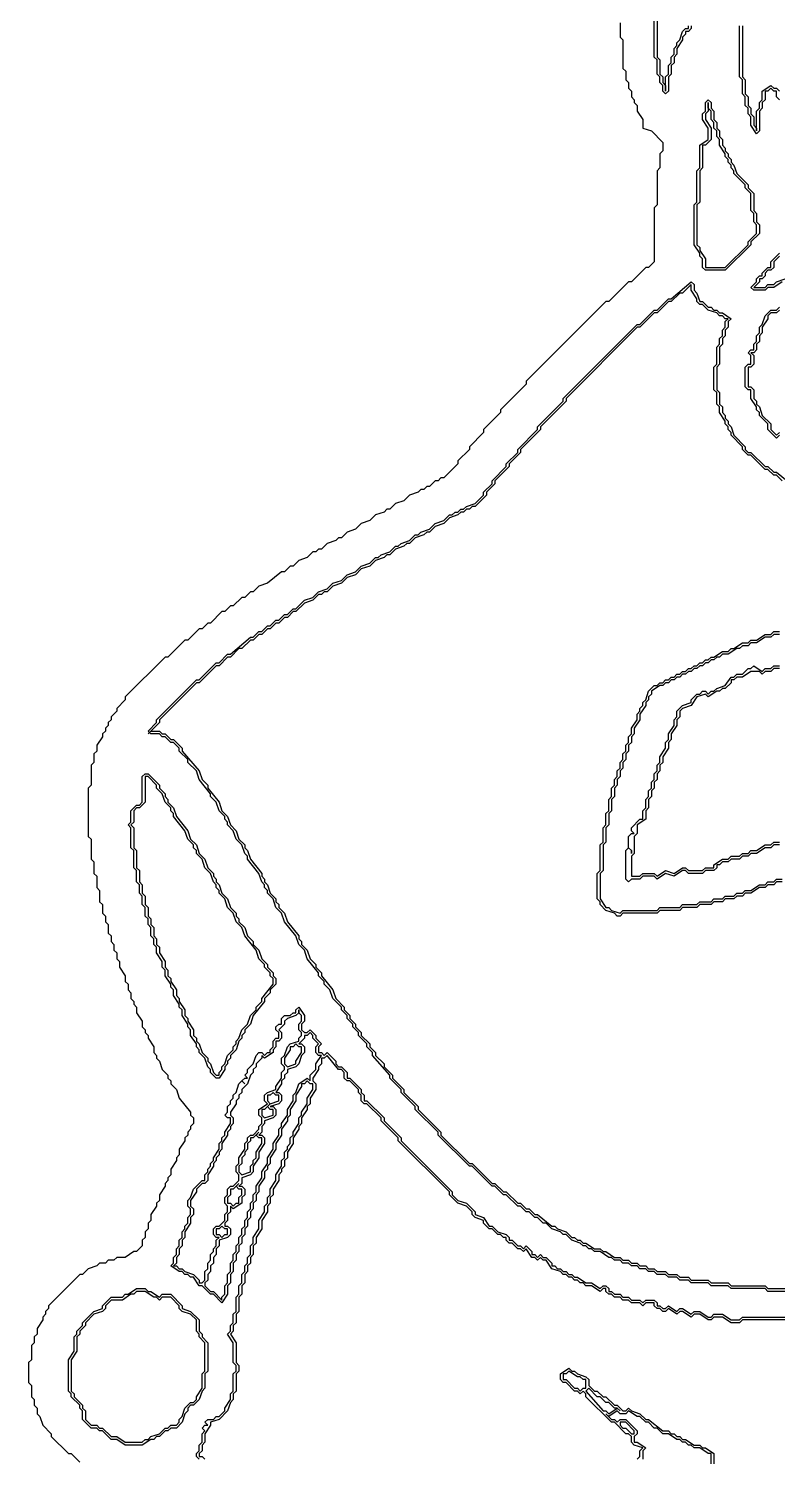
# Model space of a CAD drawing. Header units: millimetres. Extents: x 2 to 58.7, y 4.1 to 84.
# Drawn here: x 5.21 to 21.17, y 26 to 56.42 of the extents above; entities that cross this region are included whole.
import ezdxf

# ---------------------------------------------------------------- set-up
doc = ezdxf.new("R2010")
doc.units = ezdxf.units.MM
for name, color, linetype, true_color in [('CUT_OUTER', 1, 'Continuous', 0xa7a7a7), ('FILL_BLUE', 6, 'Continuous', 0x196fc6), ('FILL_HAIR', 5, 'Continuous', 0x905530), ('FILL_WHITE', 4, 'Continuous', 0xf5f3f0), ('RAISED_METAL', 2, 'Continuous', 0xa7a7a7)]:
    doc.layers.add(name, color=color, linetype=linetype, true_color=true_color)

msp = doc.modelspace()

# ---------------------------------------------------------------- linework, layer by layer
at = {"layer": 'CUT_OUTER'}
msp.add_lwpolyline([(17.816, 56.545), (17.816, 56.242), (17.877, 56.182), (17.877, 55.576), (17.937, 55.515), (17.937, 55.333), (17.998, 55.273), (17.998, 55.152), (18.059, 55.091), (18.059, 54.97), (18.119, 54.909), (18.119, 54.848), (18.18, 54.788), (18.18, 54.667), (18.301, 54.485), (18.301, 54.303), (18.483, 54.242), (18.725, 54), (18.725, 53.818), (18.665, 53.758), (18.665, 53.455), (18.604, 53.394), (18.604, 52.667), (18.543, 52.606), (18.543, 51.455), (18.422, 51.333), (18.362, 51.333), (18.059, 51.03), (17.998, 51.03), (17.574, 50.606), (17.513, 50.606), (15.817, 48.909), (15.817, 48.848), (15.271, 48.303), (15.271, 48.242), (14.908, 47.879), (14.908, 47.818), (14.605, 47.515), (14.605, 47.455), (14.362, 47.212), (14.362, 47.152), (14.059, 46.848), (13.999, 46.848), (13.938, 46.788), (13.877, 46.788), (13.756, 46.667), (13.696, 46.667), (13.635, 46.606), (13.574, 46.606), (13.514, 46.545), (13.332, 46.485), (13.211, 46.364), (13.029, 46.303), (12.908, 46.182), (12.847, 46.182), (12.787, 46.121), (12.605, 46.061), (12.484, 45.939), (12.302, 45.879), (12.181, 45.758), (11.999, 45.697), (11.878, 45.576), (11.817, 45.576), (11.756, 45.515), (11.575, 45.455), (11.453, 45.333), (11.393, 45.333), (11.332, 45.273), (11.272, 45.273), (11.15, 45.152), (10.969, 45.091), (10.847, 44.97), (10.787, 44.97), (10.666, 44.848), (10.605, 44.848), (10.302, 44.606), (10.12, 44.545), (9.999, 44.424), (9.939, 44.424), (9.817, 44.303), (9.757, 44.303), (9.575, 44.121), (9.514, 44.121), (9.393, 44), (9.333, 44), (9.09, 43.758), (9.03, 43.758), (8.908, 43.636), (8.848, 43.636), (8.605, 43.394), (8.545, 43.394), (8.181, 43.03), (8.121, 43.03), (7.272, 42.182), (7.272, 42.121), (7.09, 41.939), (7.09, 41.879), (6.969, 41.758), (6.969, 41.697), (6.909, 41.636), (6.909, 41.576), (6.848, 41.515), (6.848, 41.455), (6.787, 41.394), (6.787, 41.333), (6.666, 41.152), (6.666, 41.03), (6.606, 40.97), (6.606, 40.788), (6.545, 40.727), (6.545, 40.303), (6.484, 40.242), (6.484, 39.212), (6.545, 39.152), (6.545, 38.727), (6.606, 38.667), (6.606, 38.424), (6.666, 38.364), (6.666, 38.121), (6.727, 38.061), (6.727, 37.818), (6.787, 37.758), (6.787, 37.576), (6.848, 37.515), (6.848, 37.394), (6.909, 37.333), (6.909, 37.152), (6.969, 37.091), (6.969, 36.97), (7.03, 36.909), (7.03, 36.788), (7.09, 36.727), (7.09, 36.606), (7.151, 36.545), (7.151, 36.424), (7.272, 36.242), (7.272, 36.121), (7.333, 36.061), (7.333, 35.939), (7.393, 35.879), (7.393, 35.758), (7.454, 35.697), (7.454, 35.636), (7.515, 35.576), (7.515, 35.455), (7.636, 35.273), (7.636, 35.152), (7.696, 35.091), (7.696, 35.03), (7.757, 34.97), (7.757, 34.909), (7.878, 34.727), (7.878, 34.606), (7.939, 34.545), (7.939, 34.485), (7.999, 34.424), (8.06, 34.242), (8.181, 34.121), (8.181, 34.061), (8.242, 34), (8.242, 33.939), (8.363, 33.818), (8.424, 33.636), (8.666, 33.333), (8.666, 33.273), (8.727, 33.212), (8.727, 33.091), (8.666, 33.03), (8.666, 32.97), (8.605, 32.909), (8.605, 32.848), (8.545, 32.788), (8.545, 32.727), (8.424, 32.545), (8.424, 32.424), (8.363, 32.364), (8.363, 32.303), (8.242, 32.121), (8.242, 32), (8.181, 31.939), (8.181, 31.879), (8.121, 31.818), (8.121, 31.758), (7.999, 31.576), (7.999, 31.455), (7.939, 31.394), (7.939, 31.333), (7.818, 31.152), (7.818, 31.03), (7.757, 30.97), (7.757, 30.848), (7.696, 30.788), (7.696, 30.667), (7.636, 30.606), (7.636, 30.485), (7.515, 30.364), (7.454, 30.364), (7.272, 30.242), (7.09, 30.242), (7.03, 30.182), (6.909, 30.182), (6.848, 30.121), (6.727, 30.121), (6.666, 30.061), (6.484, 30), (6.363, 29.879), (6.303, 29.879), (5.636, 29.212), (5.636, 29.152), (5.575, 29.091), (5.575, 29.03), (5.515, 28.97), (5.515, 28.909), (5.394, 28.727), (5.394, 28.606), (5.333, 28.545), (5.333, 28.424), (5.272, 28.364), (5.272, 28.061), (5.212, 28), (5.212, 27.576), (5.272, 27.515), (5.272, 27.273), (5.333, 27.212), (5.333, 27.091), (5.394, 27.03), (5.394, 26.909), (5.454, 26.848), (5.515, 26.667), (5.697, 26.485), (5.697, 26.424), (6.06, 26.061), (6.121, 26.061), (6.303, 25.879)], dxfattribs=at)
at = {"layer": 'FILL_BLUE'}
for points in [[(21.21, 50.424), (21.149, 50.364), (21.028, 50.364), (20.967, 50.303), (20.967, 50.242), (20.846, 50.061), (20.846, 49.939), (20.786, 49.879), (20.786, 49.758), (20.725, 49.697), (20.725, 49.576), (20.664, 49.515), (20.604, 49.515), (20.664, 49.455), (20.664, 49.273), (20.604, 49.212), (20.543, 49.212), (20.543, 48.788), (20.604, 48.788), (20.664, 48.727), (20.664, 48.545), (20.725, 48.485), (20.725, 48.424), (20.786, 48.364), (20.846, 48.182), (21.028, 48), (21.028, 47.879), (21.149, 47.758), (21.21, 47.818)], [(21.21, 42.788), (21.089, 42.788), (21.028, 42.727), (20.907, 42.727), (20.846, 42.667), (20.786, 42.727), (20.604, 42.727), (20.422, 42.606), (20.301, 42.606), (20.24, 42.545), (20.18, 42.545), (20.18, 42.485), (20.058, 42.364), (19.998, 42.364), (19.937, 42.303), (19.877, 42.303), (19.695, 42.182), (19.634, 42.242), (19.452, 42.182), (19.331, 42), (19.149, 41.939), (19.089, 41.879), (19.089, 41.758), (19.028, 41.697), (19.028, 41.576), (18.907, 41.394), (18.907, 41.273), (18.846, 41.212), (18.846, 41.091), (18.725, 40.909), (18.725, 40.788), (18.665, 40.727), (18.665, 40.606), (18.604, 40.545), (18.604, 40.424), (18.543, 40.364), (18.543, 40.242), (18.483, 40.182), (18.483, 40.061), (18.422, 40), (18.422, 39.818), (18.362, 39.758), (18.362, 39.576), (18.18, 39.455), (18.18, 39.273), (18.119, 39.212), (18.119, 38.848), (18.059, 38.788), (18.059, 38.364), (18.24, 38.364), (18.301, 38.424), (18.543, 38.424), (18.604, 38.364), (18.786, 38.485), (18.968, 38.424), (19.149, 38.545), (19.21, 38.545), (19.271, 38.485), (19.574, 38.485), (19.634, 38.545), (19.816, 38.545), (19.816, 38.606), (19.998, 38.727), (20.119, 38.727), (20.18, 38.788), (20.361, 38.788), (20.422, 38.848), (20.543, 38.848), (20.604, 38.909), (20.725, 38.909), (20.907, 39.03), (21.028, 39.03), (21.089, 39.091), (21.21, 39.091)], [(21.937, 28.909), (20.422, 28.909), (20.361, 28.848), (20.18, 28.848), (19.998, 28.97), (19.816, 28.97), (19.755, 28.909), (19.695, 28.909), (19.513, 29.03), (19.392, 29.03), (19.331, 28.97), (19.149, 29.091), (19.089, 29.091), (19.028, 29.03), (18.846, 29.152), (18.786, 29.091), (18.725, 29.091), (18.665, 29.152), (18.604, 29.152), (18.543, 29.212), (18.543, 29.273), (18.362, 29.273), (18.301, 29.212), (18.24, 29.273), (18.059, 29.273), (17.998, 29.333), (17.877, 29.333), (17.816, 29.394), (17.695, 29.394), (17.634, 29.455), (17.574, 29.455), (17.513, 29.515), (17.513, 29.576), (17.453, 29.576), (17.392, 29.515), (17.21, 29.636), (17.089, 29.636), (17.029, 29.697), (16.968, 29.697), (16.907, 29.758), (16.847, 29.758), (16.786, 29.818), (16.726, 29.818), (16.665, 29.879), (16.604, 29.879), (16.544, 29.939), (16.362, 30), (16.241, 30.182), (16.18, 30.182), (16.12, 30.242), (16.059, 30.182), (15.998, 30.242), (15.938, 30.242), (15.817, 30.424), (15.756, 30.364), (15.695, 30.424), (15.635, 30.424), (15.514, 30.545), (15.453, 30.545), (15.392, 30.606), (15.392, 30.667), (15.332, 30.667), (15.271, 30.727), (15.211, 30.727), (15.089, 30.848), (15.029, 30.848), (14.908, 30.97), (14.908, 31.03), (14.726, 31.091), (14.665, 31.152), (14.665, 31.212), (14.544, 31.333), (14.362, 31.394), (14.18, 31.576), (14.18, 31.636), (13.09, 32.727), (13.09, 32.788), (12.726, 33.152), (12.726, 33.212), (12.423, 33.515), (12.362, 33.515), (12.302, 33.576), (12.302, 33.697), (12.241, 33.758), (12.241, 33.818), (12.059, 34), (11.999, 34), (11.938, 34.061), (11.938, 34.182), (11.878, 34.242), (11.817, 34.242), (11.575, 34.545), (11.514, 34.485), (11.453, 34.485), (11.453, 34.364), (11.393, 34.303), (11.393, 34.242), (11.272, 34.061), (11.272, 34), (11.332, 33.939), (11.332, 33.818), (11.211, 33.636), (11.211, 33.515), (11.15, 33.455), (11.15, 33.394), (11.029, 33.212), (11.029, 33.091), (10.969, 33.03), (10.969, 32.97), (10.847, 32.788), (10.847, 32.667), (10.726, 32.485), (10.726, 32.364), (10.666, 32.303), (10.666, 32.182), (10.605, 32.121), (10.605, 32.061), (10.544, 32), (10.544, 31.879), (10.423, 31.697), (10.423, 31.576), (10.363, 31.515), (10.363, 31.394), (10.302, 31.333), (10.302, 31.212), (10.181, 31.03), (10.181, 30.848), (10.06, 30.667), (10.06, 30.545), (9.999, 30.485), (9.999, 30.303), (9.939, 30.242), (9.939, 30.121), (9.878, 30.061), (9.878, 29.939), (9.817, 29.879), (9.817, 29.697), (9.757, 29.636), (9.757, 29.455), (9.696, 29.394), (9.696, 29.091), (9.636, 29.03), (9.636, 28.848), (9.575, 28.788), (9.575, 28.667), (9.514, 28.606), (9.636, 28.424), (9.636, 28), (9.696, 27.939), (9.696, 27.818), (9.636, 27.758), (9.636, 27.394), (9.575, 27.333), (9.575, 27.212), (9.514, 27.152), (9.454, 26.97), (9.272, 26.788), (9.09, 26.727), (9.09, 26.667), (8.969, 26.485), (8.969, 26.303), (8.908, 26.242), (8.908, 26.121), (8.848, 26.061), (8.848, 26), (8.908, 26), (8.969, 25.939)], [(18.18, 25.939), (18.24, 26), (18.24, 26.121), (18.301, 26.182), (18.119, 26.242), (18.059, 26.303), (18.059, 26.424), (17.998, 26.485), (17.937, 26.485), (17.695, 26.727), (17.634, 26.727), (17.089, 27.273), (17.089, 27.333), (17.029, 27.394), (16.968, 27.333), (16.907, 27.394), (16.847, 27.394), (16.665, 27.576), (16.604, 27.576), (16.544, 27.636), (16.544, 27.758), (16.726, 27.879), (16.786, 27.818), (16.847, 27.818), (16.907, 27.758), (17.089, 27.697), (17.15, 27.636), (17.15, 27.515), (17.271, 27.394), (17.331, 27.394), (17.453, 27.273), (17.513, 27.273), (17.695, 27.091), (17.756, 27.091), (17.877, 26.97), (17.937, 26.97), (17.998, 27.03), (18.059, 26.97), (18.24, 26.909), (18.362, 26.788), (18.422, 26.788), (18.725, 26.545), (18.846, 26.545), (18.907, 26.485), (18.968, 26.485), (19.028, 26.424), (19.089, 26.424), (19.149, 26.364), (19.21, 26.364), (19.392, 26.242), (19.513, 26.242), (19.574, 26.182), (19.634, 26.182), (19.816, 26.061), (19.816, 25.576)]]:
    msp.add_lwpolyline(points, dxfattribs=at)
msp.add_lwpolyline([(10.969, 35.515), (10.969, 35.455), (10.908, 35.394), (10.726, 35.333), (10.666, 35.273), (10.666, 35.212), (10.544, 35.091), (10.605, 35.03), (10.605, 34.909), (10.544, 34.848), (10.484, 34.848), (10.484, 34.727), (10.423, 34.667), (10.423, 34.606), (10.241, 34.485), (10.181, 34.545), (10.181, 34.485), (10.06, 34.364), (10.06, 34.303), (9.999, 34.242), (9.999, 34.182), (9.939, 34.121), (9.878, 33.939), (9.757, 33.818), (9.757, 33.758), (9.696, 33.697), (9.696, 33.636), (9.636, 33.576), (9.636, 33.515), (9.514, 33.333), (9.514, 33.273), (9.575, 33.212), (9.575, 33.091), (9.514, 33.03), (9.514, 32.97), (9.454, 32.909), (9.454, 32.848), (9.333, 32.667), (9.333, 32.545), (9.272, 32.485), (9.272, 32.424), (9.211, 32.364), (9.211, 32.303), (9.151, 32.242), (9.151, 32.182), (9.03, 32), (9.03, 31.879), (8.969, 31.818), (8.908, 31.818), (8.787, 31.697), (8.787, 31.636), (8.666, 31.455), (8.666, 31.333), (8.727, 31.273), (8.727, 31.152), (8.666, 31.091), (8.666, 30.97), (8.545, 30.788), (8.545, 30.667), (8.484, 30.606), (8.484, 30.485), (8.424, 30.424), (8.424, 30.303), (8.363, 30.242), (8.363, 30.121), (8.302, 30.061), (8.363, 30.061), (8.424, 30), (8.484, 30), (8.545, 29.939), (8.727, 29.879), (8.848, 29.758), (8.848, 29.697), (8.908, 29.697), (8.969, 29.758), (8.969, 29.939), (9.03, 30), (9.03, 30.121), (9.09, 30.182), (9.09, 30.303), (9.151, 30.364), (9.151, 30.424), (9.211, 30.485), (9.211, 30.606), (9.272, 30.667), (9.211, 30.667), (9.151, 30.727), (9.151, 30.848), (9.211, 30.909), (9.272, 30.909), (9.393, 31.03), (9.393, 31.152), (9.454, 31.212), (9.454, 31.333), (9.393, 31.394), (9.393, 31.515), (9.454, 31.576), (9.454, 31.697), (9.514, 31.758), (9.575, 31.758), (9.696, 31.879), (9.696, 32), (9.636, 32.061), (9.636, 32.182), (9.696, 32.242), (9.696, 32.364), (9.817, 32.545), (9.817, 32.667), (9.878, 32.727), (9.878, 32.788), (9.939, 32.848), (9.999, 32.848), (10.12, 32.97), (10.12, 33.03), (10.181, 33.091), (10.181, 33.212), (10.12, 33.273), (10.12, 33.394), (10.302, 33.515), (10.241, 33.576), (10.241, 33.697), (10.302, 33.758), (10.484, 33.818), (10.484, 33.879), (10.605, 34.061), (10.605, 34.182), (10.666, 34.242), (10.666, 34.303), (10.605, 34.364), (10.605, 34.485), (10.666, 34.545), (10.726, 34.727), (10.787, 34.788), (10.969, 34.848), (10.969, 34.909), (11.029, 34.97), (11.029, 35.03), (10.969, 35.091), (10.969, 35.212), (11.029, 35.273), (11.029, 35.394), (10.969, 35.455)], close=True, dxfattribs=at)
at = {"layer": 'FILL_HAIR'}
for points in [[(18.604, 56.788), (18.604, 55.818), (18.665, 55.758), (18.665, 55.455), (18.725, 55.394), (18.725, 55.273), (18.786, 55.212), (18.786, 55.091), (18.786, 55.394), (18.846, 55.455), (18.846, 55.636), (18.907, 55.697), (18.907, 55.818), (18.968, 55.879), (18.968, 56), (19.028, 56.061), (19.028, 56.121), (19.089, 56.182), (19.149, 56.364), (19.21, 56.424), (19.271, 56.424), (19.271, 56.485)], [(20.422, 56.485), (20.422, 55.394), (20.483, 55.333), (20.483, 55.03), (20.543, 54.97), (20.543, 54.788), (20.604, 54.727), (20.604, 54.606), (20.664, 54.545), (20.664, 54.364), (20.725, 54.303), (20.725, 54.242), (20.725, 54.667), (20.786, 54.727), (20.786, 54.848), (20.846, 54.909), (20.846, 55.091), (21.028, 55.212), (21.089, 55.152), (21.149, 55.152), (21.21, 55.091)], [(21.21, 51.576), (21.089, 51.455), (21.089, 51.333), (21.028, 51.273), (20.967, 51.273), (20.907, 51.212), (20.907, 51.152), (20.846, 51.091), (20.786, 51.091), (20.786, 51.03), (20.664, 50.909), (20.907, 50.909), (20.967, 50.97), (21.089, 50.97), (21.149, 51.03), (21.331, 51.091)]]:
    msp.add_lwpolyline(points, dxfattribs=at)
at = {"layer": 'FILL_WHITE'}
for points in [[(19.695, 54.848), (19.695, 54.667), (19.634, 54.606), (19.634, 54.485), (19.755, 54.303), (19.755, 54.061), (19.634, 53.939), (19.574, 53.939), (19.574, 53.455), (19.513, 53.394), (19.513, 52.727), (19.452, 52.667), (19.452, 51.818), (19.513, 51.758), (19.513, 51.697), (19.634, 51.515), (19.634, 51.333), (20.058, 51.333), (20.543, 51.818), (20.543, 51.879), (20.725, 52.061), (20.725, 52.242), (20.664, 52.303), (20.664, 52.485), (20.604, 52.545), (20.604, 52.909), (20.483, 53.03), (20.483, 53.091), (20.24, 53.333), (20.24, 53.394), (20.18, 53.455), (20.18, 53.515), (20.119, 53.576), (20.119, 53.636), (20.058, 53.697), (20.058, 53.758), (19.937, 53.939), (19.937, 54.061), (19.877, 54.121), (19.877, 54.242), (19.816, 54.303), (19.816, 54.424), (19.755, 54.485), (19.755, 54.667), (19.695, 54.727)], [(7.696, 40.485), (7.696, 39.939), (7.575, 39.818), (7.515, 39.818), (7.454, 39.758), (7.454, 39.515), (7.393, 39.455), (7.454, 39.394), (7.454, 38.97), (7.515, 38.909), (7.515, 38.545), (7.575, 38.485), (7.575, 38.242), (7.636, 38.182), (7.636, 38), (7.696, 37.939), (7.696, 37.758), (7.757, 37.697), (7.757, 37.515), (7.818, 37.455), (7.818, 37.333), (7.878, 37.273), (7.878, 37.091), (7.939, 37.03), (7.939, 36.909), (7.999, 36.848), (7.999, 36.727), (8.121, 36.545), (8.121, 36.424), (8.181, 36.364), (8.181, 36.242), (8.242, 36.182), (8.242, 36.121), (8.363, 35.939), (8.363, 35.818), (8.424, 35.758), (8.424, 35.697), (8.545, 35.515), (8.545, 35.394), (8.605, 35.333), (8.605, 35.273), (8.727, 35.091), (8.727, 34.97), (8.787, 34.909), (8.787, 34.848), (8.848, 34.788), (8.908, 34.606), (9.03, 34.485), (9.03, 34.424), (9.09, 34.364), (9.151, 34.182), (9.211, 34.121), (9.272, 34.121), (9.272, 34.182), (9.333, 34.242), (9.333, 34.303), (9.393, 34.364), (9.454, 34.545), (9.575, 34.667), (9.575, 34.727), (9.636, 34.788), (9.636, 34.848), (9.696, 34.909), (9.757, 35.091), (9.878, 35.212), (9.939, 35.394), (10.06, 35.515), (10.06, 35.576), (10.181, 35.697), (10.181, 35.758), (10.423, 36.061), (10.423, 36.182), (10.363, 36.242), (10.363, 36.303), (10.241, 36.424), (10.241, 36.485), (10.12, 36.606), (10.06, 36.788), (9.817, 37.091), (9.757, 37.273), (9.636, 37.394), (9.575, 37.576), (9.454, 37.697), (9.393, 37.879), (9.272, 38), (9.272, 38.061), (9.211, 38.121), (9.211, 38.182), (9.151, 38.242), (9.09, 38.424), (8.969, 38.545), (8.908, 38.727), (8.787, 38.848), (8.787, 38.909), (8.727, 38.97), (8.727, 39.03), (8.605, 39.152), (8.545, 39.333), (8.302, 39.636), (8.302, 39.697), (8.242, 39.758), (8.242, 39.818), (8.121, 39.939), (8.06, 40.121), (7.939, 40.242), (7.939, 40.303), (7.757, 40.485)], [(11.211, 35.03), (11.15, 34.97), (11.09, 34.97), (11.09, 34.909), (10.969, 34.788), (11.029, 34.788), (11.09, 34.727), (11.09, 34.606), (11.029, 34.545), (10.969, 34.364), (10.908, 34.303), (10.726, 34.242), (10.726, 34.182), (10.666, 34.121), (10.666, 34.061), (10.605, 34), (10.605, 33.939), (10.484, 33.758), (10.544, 33.758), (10.605, 33.697), (10.605, 33.576), (10.544, 33.515), (10.363, 33.455), (10.423, 33.455), (10.484, 33.394), (10.484, 33.273), (10.423, 33.212), (10.241, 33.152), (10.241, 33.091), (10.181, 33.03), (10.181, 32.909), (10.12, 32.848), (10.181, 32.848), (10.241, 32.788), (10.241, 32.667), (10.12, 32.485), (10.12, 32.364), (9.999, 32.182), (9.999, 32.061), (9.939, 32), (9.757, 31.939), (9.757, 31.818), (9.696, 31.758), (9.757, 31.758), (9.817, 31.697), (9.817, 31.576), (9.757, 31.515), (9.757, 31.394), (9.575, 31.273), (9.514, 31.333), (9.514, 31.212), (9.454, 31.152), (9.454, 31.03), (9.393, 30.97), (9.393, 30.909), (9.454, 30.909), (9.514, 30.848), (9.514, 30.727), (9.454, 30.667), (9.272, 30.606), (9.272, 30.485), (9.211, 30.424), (9.211, 30.303), (9.151, 30.242), (9.151, 30.121), (9.09, 30.061), (9.09, 29.939), (9.03, 29.879), (9.03, 29.758), (8.969, 29.697), (8.969, 29.636), (9.09, 29.515), (9.151, 29.515), (9.333, 29.333), (9.333, 29.394), (9.393, 29.455), (9.393, 29.636), (9.454, 29.697), (9.454, 29.879), (9.514, 29.939), (9.514, 30.121), (9.575, 30.182), (9.575, 30.303), (9.636, 30.364), (9.636, 30.485), (9.696, 30.545), (9.696, 30.667), (9.757, 30.727), (9.757, 30.848), (9.817, 30.909), (9.817, 31.03), (9.878, 31.091), (9.878, 31.212), (9.939, 31.273), (9.939, 31.394), (9.999, 31.455), (9.999, 31.576), (10.06, 31.636), (10.06, 31.758), (10.181, 31.939), (10.181, 32.061), (10.302, 32.242), (10.302, 32.364), (10.423, 32.545), (10.423, 32.667), (10.544, 32.848), (10.544, 32.97), (10.605, 33.03), (10.605, 33.091), (10.726, 33.273), (10.726, 33.394), (10.847, 33.576), (10.847, 33.697), (10.908, 33.758), (10.969, 33.939), (11.15, 34.061), (11.211, 34), (11.211, 34.121), (11.332, 34.242), (11.332, 34.364), (11.453, 34.545), (11.393, 34.545), (11.332, 34.606), (11.332, 34.727), (11.393, 34.788), (11.272, 34.909), (11.272, 34.97)], [(7.696, 29.515), (7.515, 29.515), (7.454, 29.455), (7.393, 29.455), (7.212, 29.333), (6.969, 29.333), (6.848, 29.212), (6.848, 29.152), (6.787, 29.091), (6.606, 29.03), (6.424, 28.848), (6.424, 28.788), (6.303, 28.667), (6.303, 28.606), (6.242, 28.545), (6.242, 28.242), (6.121, 28.061), (6.121, 27.394), (6.181, 27.333), (6.181, 27.273), (6.363, 27.091), (6.363, 27.03), (6.424, 26.97), (6.424, 26.788), (6.545, 26.667), (6.666, 26.667), (6.727, 26.606), (6.787, 26.606), (6.969, 26.424), (7.09, 26.424), (7.272, 26.303), (7.636, 26.303), (7.696, 26.364), (7.757, 26.364), (7.818, 26.424), (7.999, 26.485), (8.121, 26.606), (8.181, 26.606), (8.242, 26.667), (8.363, 26.667), (8.424, 26.727), (8.424, 26.788), (8.484, 26.848), (8.545, 27.03), (8.666, 27.152), (8.727, 27.152), (8.787, 27.212), (8.787, 27.273), (8.908, 27.455), (8.908, 27.758), (8.969, 27.818), (8.969, 28.424), (8.848, 28.545), (8.848, 28.606), (8.787, 28.667), (8.787, 28.909), (8.666, 29.03), (8.484, 29.091), (8.424, 29.152), (8.424, 29.212), (8.242, 29.394), (8.06, 29.394), (7.999, 29.333), (7.939, 29.394), (7.878, 29.394)], [(17.089, 27.394), (17.453, 26.97), (17.513, 26.97), (17.574, 26.909), (17.756, 27.03), (17.816, 26.97), (17.756, 27.03), (17.695, 27.03), (17.574, 27.152), (17.513, 27.152), (17.392, 27.273), (17.331, 27.273), (17.15, 27.455)], [(17.816, 26.727), (17.816, 26.667), (17.877, 26.606), (17.937, 26.606), (18.059, 26.485), (18.119, 26.485), (18.119, 26.545), (17.937, 26.727)]]:
    msp.add_lwpolyline(points, close=True, dxfattribs=at)
for points in [[(21.27, 46.788), (21.149, 46.909), (21.089, 46.909), (20.967, 47.03), (20.907, 47.03), (20.604, 47.333), (20.543, 47.333), (20.422, 47.455), (20.422, 47.515), (20.18, 47.758), (20.18, 47.818), (20.119, 47.879), (20.119, 47.939), (20.058, 48), (20.058, 48.061), (19.937, 48.242), (19.937, 48.364), (19.877, 48.424), (19.877, 48.667), (19.816, 48.727), (19.816, 49.212), (19.877, 49.273), (19.877, 49.636), (19.937, 49.697), (19.937, 49.818), (19.998, 49.879), (19.998, 50), (20.058, 50.061), (20.058, 50.182), (20.119, 50.242), (20.058, 50.242), (19.998, 50.303), (19.937, 50.303), (19.877, 50.364), (19.695, 50.424), (19.574, 50.545), (19.513, 50.545), (19.452, 50.606), (19.452, 50.667), (19.331, 50.848), (19.331, 50.97), (19.149, 50.788), (19.089, 50.788), (18.907, 50.606), (18.846, 50.606), (18.604, 50.364), (18.543, 50.364), (18.24, 50.061), (18.18, 50.061), (16.665, 48.545), (16.665, 48.485), (16.12, 47.939), (16.12, 47.879), (15.695, 47.455), (15.695, 47.394), (15.453, 47.152), (15.453, 47.091), (15.15, 46.788), (15.15, 46.727), (14.968, 46.545), (14.968, 46.485), (14.726, 46.242), (14.665, 46.242), (14.605, 46.182), (14.544, 46.182), (14.483, 46.121), (14.423, 46.121), (14.362, 46.061), (14.18, 46), (14.059, 45.879), (13.877, 45.818), (13.756, 45.697), (13.696, 45.697), (13.635, 45.636), (13.453, 45.576), (13.332, 45.455), (13.271, 45.455), (13.211, 45.394), (13.029, 45.333), (12.908, 45.212), (12.847, 45.212), (12.787, 45.152), (12.605, 45.091), (12.484, 44.97), (12.302, 44.909), (12.181, 44.788), (11.999, 44.727), (11.878, 44.606), (11.696, 44.545), (11.575, 44.424), (11.514, 44.424), (11.453, 44.364), (11.393, 44.364), (11.272, 44.242), (11.09, 44.182), (10.908, 44), (10.847, 44), (10.726, 43.879), (10.666, 43.879), (10.544, 43.758), (10.484, 43.758), (10.363, 43.636), (10.302, 43.636), (10.181, 43.515), (10.12, 43.515), (9.999, 43.394), (9.939, 43.394), (9.757, 43.212), (9.696, 43.212), (9.514, 43.03), (9.454, 43.03), (9.272, 42.848), (9.211, 42.848), (8.848, 42.485), (8.787, 42.485), (7.999, 41.697), (7.999, 41.636), (7.757, 41.394), (7.818, 41.455), (7.999, 41.455), (8.06, 41.394), (8.121, 41.394), (8.242, 41.273), (8.302, 41.273), (8.484, 41.091), (8.484, 41.03), (8.848, 40.606), (8.908, 40.424), (9.03, 40.303), (9.03, 40.242), (9.272, 39.939), (9.333, 39.758), (9.454, 39.636), (9.514, 39.455), (9.636, 39.333), (9.696, 39.152), (9.817, 39.03), (9.817, 38.97), (9.878, 38.909), (9.939, 38.727), (10.181, 38.424), (10.181, 38.364), (10.241, 38.303), (10.241, 38.242), (10.302, 38.182), (10.363, 38), (10.484, 37.879), (10.484, 37.818), (10.544, 37.758), (10.544, 37.697), (10.666, 37.576), (10.726, 37.394), (10.969, 37.091), (10.969, 37.03), (11.029, 36.97), (11.029, 36.909), (11.15, 36.788), (11.211, 36.606), (11.332, 36.485), (11.332, 36.424), (11.453, 36.303), (11.453, 36.242), (11.696, 35.939), (11.756, 35.758), (11.938, 35.576), (11.938, 35.515), (12.059, 35.394), (12.059, 35.333), (12.181, 35.212), (12.181, 35.152), (12.302, 35.03), (12.302, 34.97), (12.484, 34.788), (12.484, 34.727), (12.605, 34.606), (12.605, 34.545), (12.787, 34.364), (12.787, 34.303), (12.968, 34.121), (12.968, 34.061), (13.211, 33.818), (13.211, 33.758), (13.514, 33.455), (13.514, 33.394), (13.999, 32.909), (13.999, 32.848), (14.605, 32.242), (14.665, 32.242), (15.089, 31.818), (15.15, 31.818), (15.332, 31.636), (15.392, 31.636), (15.635, 31.394), (15.695, 31.394), (15.817, 31.273), (15.877, 31.273), (15.998, 31.152), (16.059, 31.152), (16.362, 30.909), (16.423, 30.909), (16.483, 30.848), (16.665, 30.788), (16.786, 30.667), (16.847, 30.667), (16.907, 30.606), (16.968, 30.606), (17.029, 30.545), (17.089, 30.545), (17.271, 30.424), (17.392, 30.424), (17.453, 30.364), (17.513, 30.364), (17.695, 30.242), (17.816, 30.242), (17.877, 30.182), (17.998, 30.182), (18.059, 30.121), (18.18, 30.121), (18.24, 30.061), (18.362, 30.061), (18.422, 30), (18.543, 30), (18.604, 29.939), (18.786, 29.939), (18.846, 29.879), (19.028, 29.879), (19.089, 29.818), (19.271, 29.818), (19.331, 29.758), (19.695, 29.758), (19.755, 29.697), (20.119, 29.697), (20.18, 29.636), (20.907, 29.636), (20.967, 29.576), (21.573, 29.576)], [(21.27, 38.242), (21.149, 38.242), (21.089, 38.182), (20.967, 38.182), (20.907, 38.121), (20.786, 38.121), (20.604, 38), (20.483, 38), (20.422, 37.939), (20.301, 37.939), (20.24, 37.879), (20.058, 37.879), (19.998, 37.818), (19.816, 37.818), (19.755, 37.758), (19.513, 37.758), (19.452, 37.697), (19.149, 37.697), (19.089, 37.636), (18.665, 37.636), (18.604, 37.576), (17.877, 37.576), (17.816, 37.515), (17.756, 37.515), (17.695, 37.576), (17.513, 37.636), (17.392, 37.758), (17.392, 37.818), (17.331, 37.879), (17.331, 38.424), (17.392, 38.485), (17.392, 39.03), (17.453, 39.091), (17.453, 39.394), (17.513, 39.455), (17.513, 39.697), (17.574, 39.758), (17.574, 40), (17.634, 40.061), (17.634, 40.242), (17.695, 40.303), (17.695, 40.424), (17.756, 40.485), (17.756, 40.606), (17.816, 40.667), (17.816, 40.788), (17.877, 40.848), (17.877, 40.97), (17.937, 41.03), (17.937, 41.152), (17.998, 41.212), (17.998, 41.333), (18.059, 41.394), (18.059, 41.515), (18.18, 41.697), (18.18, 41.818), (18.24, 41.879), (18.24, 41.939), (18.301, 42), (18.301, 42.061), (18.362, 42.121), (18.422, 42.303), (18.543, 42.424), (18.604, 42.424), (18.665, 42.485), (18.725, 42.485), (18.786, 42.545), (18.846, 42.545), (18.907, 42.606), (18.968, 42.606), (19.028, 42.667), (19.089, 42.667), (19.149, 42.727), (19.21, 42.727), (19.271, 42.788), (19.331, 42.788), (19.392, 42.848), (19.452, 42.848), (19.513, 42.909), (19.574, 42.909), (19.634, 42.97), (19.695, 42.97), (19.755, 43.03), (19.816, 43.03), (19.998, 43.152), (20.119, 43.152), (20.18, 43.212), (20.24, 43.212), (20.422, 43.333), (20.543, 43.333), (20.604, 43.394), (20.725, 43.394), (20.907, 43.515), (21.028, 43.515), (21.089, 43.576), (21.21, 43.576)]]:
    msp.add_lwpolyline(points, dxfattribs=at)
at = {"layer": 'RAISED_METAL'}
for points in [[(19.331, 56.485), (19.331, 56.424), (19.271, 56.364), (19.21, 56.364), (19.21, 56.303), (19.149, 56.242), (19.149, 56.182), (19.028, 56), (19.028, 55.879), (18.968, 55.818), (18.968, 55.697), (18.907, 55.636), (18.907, 55.455), (18.846, 55.394), (18.846, 55.091), (18.786, 55.03), (18.725, 55.091), (18.725, 55.212), (18.665, 55.273), (18.665, 55.394), (18.604, 55.455), (18.604, 55.758), (18.543, 55.818), (18.543, 56.788)], [(17.816, 56.545), (17.816, 56.242), (17.877, 56.182), (17.877, 55.576), (17.937, 55.515), (17.937, 55.333), (17.998, 55.273), (17.998, 55.152), (18.059, 55.091), (18.059, 54.97), (18.119, 54.909), (18.119, 54.848), (18.18, 54.788), (18.18, 54.667), (18.301, 54.485), (18.301, 54.303), (18.483, 54.242), (18.725, 54), (18.725, 53.818), (18.665, 53.758), (18.665, 53.455), (18.604, 53.394), (18.604, 52.667), (18.543, 52.606), (18.543, 51.455), (18.422, 51.333), (18.362, 51.333), (18.059, 51.03), (17.998, 51.03), (17.574, 50.606), (17.513, 50.606), (15.817, 48.909), (15.817, 48.848), (15.271, 48.303), (15.271, 48.242), (14.908, 47.879), (14.908, 47.818), (14.605, 47.515), (14.605, 47.455), (14.362, 47.212), (14.362, 47.152), (14.059, 46.848), (13.999, 46.848), (13.938, 46.788), (13.877, 46.788), (13.756, 46.667), (13.696, 46.667), (13.635, 46.606), (13.574, 46.606), (13.514, 46.545), (13.332, 46.485), (13.211, 46.364), (13.029, 46.303), (12.908, 46.182), (12.847, 46.182), (12.787, 46.121), (12.605, 46.061), (12.484, 45.939), (12.302, 45.879), (12.181, 45.758), (11.999, 45.697), (11.878, 45.576), (11.817, 45.576), (11.756, 45.515), (11.575, 45.455), (11.453, 45.333), (11.393, 45.333), (11.332, 45.273), (11.272, 45.273), (11.15, 45.152), (10.969, 45.091), (10.847, 44.97), (10.787, 44.97), (10.666, 44.848), (10.605, 44.848), (10.302, 44.606), (10.12, 44.545), (9.999, 44.424), (9.939, 44.424), (9.817, 44.303), (9.757, 44.303), (9.575, 44.121), (9.514, 44.121), (9.393, 44), (9.333, 44), (9.09, 43.758), (9.03, 43.758), (8.908, 43.636), (8.848, 43.636), (8.605, 43.394), (8.545, 43.394), (8.181, 43.03), (8.121, 43.03), (7.272, 42.182), (7.272, 42.121), (7.09, 41.939), (7.09, 41.879), (6.969, 41.758), (6.969, 41.697), (6.909, 41.636), (6.909, 41.576), (6.848, 41.515), (6.848, 41.455), (6.787, 41.394), (6.787, 41.333), (6.666, 41.152), (6.666, 41.03), (6.606, 40.97), (6.606, 40.788), (6.545, 40.727), (6.545, 40.303), (6.484, 40.242), (6.484, 39.212), (6.545, 39.152), (6.545, 38.727), (6.606, 38.667), (6.606, 38.424), (6.666, 38.364), (6.666, 38.121), (6.727, 38.061), (6.727, 37.818), (6.787, 37.758), (6.787, 37.576), (6.848, 37.515), (6.848, 37.394), (6.909, 37.333), (6.909, 37.152), (6.969, 37.091), (6.969, 36.97), (7.03, 36.909), (7.03, 36.788), (7.09, 36.727), (7.09, 36.606), (7.151, 36.545), (7.151, 36.424), (7.272, 36.242), (7.272, 36.121), (7.333, 36.061), (7.333, 35.939), (7.393, 35.879), (7.393, 35.758), (7.454, 35.697), (7.454, 35.636), (7.515, 35.576), (7.515, 35.455), (7.636, 35.273), (7.636, 35.152), (7.696, 35.091), (7.696, 35.03), (7.757, 34.97), (7.757, 34.909), (7.878, 34.727), (7.878, 34.606), (7.939, 34.545), (7.939, 34.485), (7.999, 34.424), (8.06, 34.242), (8.181, 34.121), (8.181, 34.061), (8.242, 34), (8.242, 33.939), (8.363, 33.818), (8.424, 33.636), (8.666, 33.333), (8.666, 33.273), (8.727, 33.212), (8.727, 33.091), (8.666, 33.03), (8.666, 32.97), (8.605, 32.909), (8.605, 32.848), (8.545, 32.788), (8.545, 32.727), (8.424, 32.545), (8.424, 32.424), (8.363, 32.364), (8.363, 32.303), (8.242, 32.121), (8.242, 32), (8.181, 31.939), (8.181, 31.879), (8.121, 31.818), (8.121, 31.758), (7.999, 31.576), (7.999, 31.455), (7.939, 31.394), (7.939, 31.333), (7.818, 31.152), (7.818, 31.03), (7.757, 30.97), (7.757, 30.848), (7.696, 30.788), (7.696, 30.667), (7.636, 30.606), (7.636, 30.485), (7.515, 30.364), (7.454, 30.364), (7.272, 30.242), (7.09, 30.242), (7.03, 30.182), (6.909, 30.182), (6.848, 30.121), (6.727, 30.121), (6.666, 30.061), (6.484, 30), (6.363, 29.879), (6.303, 29.879), (5.636, 29.212), (5.636, 29.152), (5.575, 29.091), (5.575, 29.03), (5.515, 28.97), (5.515, 28.909), (5.394, 28.727), (5.394, 28.606), (5.333, 28.545), (5.333, 28.424), (5.272, 28.364), (5.272, 28.061), (5.212, 28), (5.212, 27.576), (5.272, 27.515), (5.272, 27.273), (5.333, 27.212), (5.333, 27.091), (5.394, 27.03), (5.394, 26.909), (5.454, 26.848), (5.515, 26.667), (5.697, 26.485), (5.697, 26.424), (6.06, 26.061), (6.121, 26.061), (6.303, 25.879)], [(21.21, 54.909), (21.149, 54.97), (21.149, 55.091), (21.089, 55.091), (21.028, 55.152), (20.967, 55.091), (20.907, 55.091), (20.907, 54.909), (20.846, 54.848), (20.846, 54.727), (20.786, 54.667), (20.786, 54.242), (20.725, 54.182), (20.604, 54.364), (20.604, 54.545), (20.543, 54.606), (20.543, 54.727), (20.483, 54.788), (20.483, 54.97), (20.422, 55.03), (20.422, 55.333), (20.361, 55.394), (20.361, 56.485)], [(21.27, 51.03), (21.089, 50.909), (20.967, 50.909), (20.907, 50.848), (20.664, 50.848), (20.604, 50.909), (20.725, 51.03), (20.725, 51.091), (20.786, 51.152), (20.846, 51.152), (20.846, 51.212), (20.967, 51.333), (21.028, 51.333), (21.028, 51.455), (21.21, 51.636)], [(21.573, 29.515), (20.967, 29.515), (20.907, 29.576), (20.18, 29.576), (20.119, 29.636), (19.755, 29.636), (19.695, 29.697), (19.331, 29.697), (19.271, 29.758), (19.089, 29.758), (19.028, 29.818), (18.846, 29.818), (18.786, 29.879), (18.604, 29.879), (18.543, 29.939), (18.422, 29.939), (18.362, 30), (18.24, 30), (18.18, 30.061), (18.059, 30.061), (17.998, 30.121), (17.877, 30.121), (17.816, 30.182), (17.695, 30.182), (17.634, 30.242), (17.574, 30.242), (17.392, 30.364), (17.271, 30.364), (17.21, 30.424), (17.15, 30.424), (17.089, 30.485), (17.029, 30.485), (16.968, 30.545), (16.786, 30.606), (16.665, 30.727), (16.604, 30.727), (16.544, 30.788), (16.362, 30.848), (16.241, 30.97), (16.18, 30.97), (16.059, 31.091), (15.998, 31.091), (15.877, 31.212), (15.817, 31.212), (15.695, 31.333), (15.635, 31.333), (15.392, 31.576), (15.332, 31.576), (15.15, 31.758), (15.089, 31.758), (14.665, 32.182), (14.605, 32.182), (13.938, 32.848), (13.938, 32.909), (13.453, 33.394), (13.453, 33.455), (13.15, 33.758), (13.15, 33.818), (12.908, 34.061), (12.908, 34.121), (12.544, 34.545), (12.544, 34.606), (12.423, 34.727), (12.423, 34.788), (12.241, 34.97), (12.241, 35.03), (12.12, 35.152), (12.12, 35.212), (11.999, 35.333), (11.999, 35.394), (11.878, 35.515), (11.878, 35.576), (11.696, 35.758), (11.635, 35.939), (11.514, 36.061), (11.514, 36.121), (11.393, 36.242), (11.393, 36.303), (11.15, 36.606), (11.09, 36.788), (10.969, 36.909), (10.908, 37.091), (10.666, 37.394), (10.605, 37.576), (10.484, 37.697), (10.423, 37.879), (10.302, 38), (10.302, 38.061), (10.241, 38.121), (10.241, 38.182), (10.181, 38.242), (10.12, 38.424), (9.878, 38.727), (9.878, 38.788), (9.817, 38.848), (9.757, 39.03), (9.636, 39.152), (9.575, 39.333), (9.454, 39.455), (9.454, 39.515), (9.393, 39.576), (9.393, 39.636), (9.272, 39.758), (9.211, 39.939), (9.09, 40.061), (9.09, 40.121), (8.848, 40.424), (8.787, 40.606), (8.605, 40.788), (8.605, 40.848), (8.424, 41.03), (8.424, 41.091), (8.302, 41.212), (8.242, 41.212), (8.121, 41.333), (8.06, 41.333), (7.999, 41.394), (7.818, 41.394), (7.757, 41.455), (7.939, 41.636), (7.939, 41.697), (8.787, 42.545), (8.848, 42.545), (9.211, 42.909), (9.272, 42.909), (9.454, 43.091), (9.514, 43.091), (9.939, 43.455), (9.999, 43.455), (10.12, 43.576), (10.181, 43.576), (10.302, 43.697), (10.363, 43.697), (10.484, 43.818), (10.544, 43.818), (10.666, 43.939), (10.726, 43.939), (10.847, 44.061), (10.908, 44.061), (11.09, 44.242), (11.272, 44.303), (11.393, 44.424), (11.575, 44.485), (11.696, 44.606), (11.878, 44.667), (11.999, 44.788), (12.181, 44.848), (12.302, 44.97), (12.484, 45.03), (12.605, 45.152), (12.665, 45.152), (12.726, 45.212), (12.908, 45.273), (13.029, 45.394), (13.09, 45.394), (13.15, 45.455), (13.332, 45.515), (13.453, 45.636), (13.514, 45.636), (13.574, 45.697), (13.756, 45.758), (13.877, 45.879), (14.059, 45.939), (14.18, 46.061), (14.241, 46.061), (14.302, 46.121), (14.362, 46.121), (14.423, 46.182), (14.483, 46.182), (14.544, 46.242), (14.726, 46.303), (14.908, 46.485), (14.908, 46.545), (15.089, 46.727), (15.089, 46.788), (15.392, 47.091), (15.392, 47.152), (15.635, 47.394), (15.635, 47.455), (16.059, 47.879), (16.059, 47.939), (16.604, 48.485), (16.604, 48.545), (18.18, 50.121), (18.24, 50.121), (18.543, 50.424), (18.604, 50.424), (18.846, 50.667), (18.907, 50.667), (19.331, 51.03), (19.392, 50.97), (19.392, 50.848), (19.452, 50.788), (19.513, 50.606), (19.574, 50.606), (19.695, 50.485), (19.755, 50.485), (19.816, 50.424), (19.877, 50.424), (19.937, 50.364), (19.998, 50.364), (20.18, 50.242), (20.119, 50.182), (20.119, 50.061), (20.058, 50), (20.058, 49.879), (19.998, 49.818), (19.998, 49.697), (19.937, 49.636), (19.937, 49.273), (19.877, 49.212), (19.877, 48.727), (19.937, 48.667), (19.937, 48.424), (19.998, 48.364), (19.998, 48.242), (20.058, 48.182), (20.058, 48.121), (20.119, 48.061), (20.119, 48), (20.18, 47.939), (20.24, 47.758), (20.483, 47.515), (20.483, 47.455), (20.543, 47.394), (20.604, 47.394), (20.907, 47.091), (20.967, 47.091), (21.089, 46.97), (21.149, 46.97), (21.452, 46.727)], [(21.21, 47.758), (21.149, 47.697), (20.967, 47.879), (20.967, 48), (20.786, 48.182), (20.786, 48.242), (20.725, 48.303), (20.725, 48.364), (20.604, 48.545), (20.604, 48.727), (20.543, 48.727), (20.483, 48.788), (20.483, 49.212), (20.543, 49.273), (20.604, 49.273), (20.604, 49.455), (20.543, 49.515), (20.604, 49.576), (20.664, 49.576), (20.664, 49.697), (20.725, 49.758), (20.725, 49.879), (20.786, 49.939), (20.786, 50.061), (20.846, 50.121), (20.907, 50.303), (21.028, 50.424), (21.149, 50.424), (21.21, 50.485)], [(21.21, 43.515), (21.089, 43.515), (21.028, 43.455), (20.907, 43.455), (20.725, 43.333), (20.604, 43.333), (20.543, 43.273), (20.422, 43.273), (20.361, 43.212), (20.301, 43.212), (20.119, 43.091), (19.998, 43.091), (19.937, 43.03), (19.877, 43.03), (19.816, 42.97), (19.755, 42.97), (19.695, 42.909), (19.634, 42.909), (19.574, 42.848), (19.513, 42.848), (19.452, 42.788), (19.392, 42.788), (19.331, 42.727), (19.271, 42.727), (19.21, 42.667), (19.149, 42.667), (19.089, 42.606), (19.028, 42.606), (18.968, 42.545), (18.907, 42.545), (18.846, 42.485), (18.786, 42.485), (18.725, 42.424), (18.665, 42.424), (18.483, 42.303), (18.483, 42.242), (18.422, 42.182), (18.422, 42.121), (18.362, 42.061), (18.362, 42), (18.24, 41.818), (18.24, 41.697), (18.119, 41.515), (18.119, 41.394), (18.059, 41.333), (18.059, 41.212), (17.998, 41.152), (17.998, 41.03), (17.937, 40.97), (17.937, 40.848), (17.877, 40.788), (17.877, 40.667), (17.816, 40.606), (17.816, 40.485), (17.756, 40.424), (17.756, 40.303), (17.695, 40.242), (17.695, 40.061), (17.634, 40), (17.634, 39.758), (17.574, 39.697), (17.574, 39.455), (17.513, 39.394), (17.513, 39.091), (17.453, 39.03), (17.453, 38.485), (17.392, 38.424), (17.392, 37.879), (17.513, 37.697), (17.574, 37.697), (17.634, 37.636), (17.816, 37.576), (17.877, 37.636), (18.604, 37.636), (18.665, 37.697), (19.089, 37.697), (19.149, 37.758), (19.452, 37.758), (19.513, 37.818), (19.755, 37.818), (19.816, 37.879), (19.998, 37.879), (20.058, 37.939), (20.24, 37.939), (20.301, 38), (20.422, 38), (20.483, 38.061), (20.604, 38.061), (20.786, 38.182), (20.907, 38.182), (20.967, 38.242), (21.089, 38.242), (21.149, 38.303), (21.27, 38.303)], [(21.21, 39.03), (21.089, 39.03), (21.028, 38.97), (20.907, 38.97), (20.725, 38.848), (20.604, 38.848), (20.543, 38.788), (20.422, 38.788), (20.361, 38.727), (20.18, 38.727), (20.119, 38.667), (19.998, 38.667), (19.937, 38.606), (19.877, 38.606), (19.877, 38.545), (19.816, 38.485), (19.634, 38.485), (19.574, 38.424), (19.271, 38.424), (19.21, 38.485), (19.149, 38.485), (18.968, 38.364), (18.786, 38.424), (18.604, 38.303), (18.543, 38.364), (18.301, 38.364), (18.24, 38.303), (18.059, 38.303), (17.998, 38.242), (17.937, 38.303), (17.937, 38.909), (17.998, 38.97), (18.059, 38.909), (18.059, 38.848), (18.059, 38.909), (17.998, 38.97), (17.998, 39.212), (18.059, 39.273), (18.119, 39.273), (18.059, 39.333), (18.059, 39.394), (18.24, 39.576), (18.301, 39.576), (18.301, 39.758), (18.362, 39.818), (18.362, 40), (18.422, 40.061), (18.422, 40.182), (18.483, 40.242), (18.483, 40.364), (18.543, 40.424), (18.543, 40.545), (18.604, 40.606), (18.604, 40.727), (18.665, 40.788), (18.665, 40.909), (18.786, 41.091), (18.786, 41.212), (18.846, 41.273), (18.846, 41.394), (18.968, 41.576), (18.968, 41.697), (19.028, 41.758), (19.028, 41.879), (19.149, 42), (19.331, 42.061), (19.331, 42.121), (19.452, 42.242), (19.513, 42.242), (19.574, 42.303), (19.634, 42.303), (19.695, 42.242), (19.755, 42.303), (19.816, 42.303), (19.877, 42.364), (20.058, 42.424), (20.18, 42.606), (20.24, 42.606), (20.301, 42.667), (20.422, 42.667), (20.543, 42.788), (20.604, 42.788), (20.664, 42.848), (20.846, 42.727), (20.907, 42.788), (21.028, 42.788), (21.089, 42.848), (21.21, 42.848)], [(8.848, 25.939), (8.787, 26), (8.787, 26.061), (8.848, 26.121), (8.848, 26.242), (8.908, 26.303), (8.908, 26.485), (8.969, 26.545), (8.908, 26.606), (8.969, 26.667), (9.03, 26.667), (8.969, 26.727), (9.03, 26.788), (9.151, 26.788), (9.211, 26.848), (9.272, 26.848), (9.393, 26.97), (9.393, 27.03), (9.514, 27.212), (9.514, 27.333), (9.575, 27.394), (9.575, 27.758), (9.636, 27.818), (9.636, 27.939), (9.575, 28), (9.575, 28.424), (9.454, 28.606), (9.514, 28.667), (9.514, 28.788), (9.575, 28.848), (9.575, 29.03), (9.636, 29.091), (9.636, 29.394), (9.696, 29.455), (9.696, 29.636), (9.757, 29.697), (9.757, 29.879), (9.817, 29.939), (9.817, 30.061), (9.878, 30.121), (9.878, 30.242), (9.939, 30.303), (9.939, 30.485), (9.999, 30.545), (9.999, 30.667), (10.12, 30.848), (10.12, 31.03), (10.241, 31.212), (10.241, 31.333), (10.302, 31.394), (10.302, 31.515), (10.363, 31.576), (10.363, 31.697), (10.484, 31.879), (10.484, 32), (10.605, 32.182), (10.605, 32.303), (10.666, 32.364), (10.666, 32.485), (10.726, 32.545), (10.726, 32.606), (10.787, 32.667), (10.787, 32.788), (10.847, 32.848), (10.847, 32.909), (10.969, 33.091), (10.969, 33.212), (11.029, 33.273), (11.029, 33.333), (11.15, 33.515), (11.15, 33.636), (11.272, 33.818), (11.272, 33.939), (11.211, 33.939), (11.15, 34), (11.09, 33.939), (11.029, 33.939), (11.029, 33.879), (10.908, 33.697), (10.908, 33.576), (10.787, 33.394), (10.787, 33.273), (10.726, 33.212), (10.726, 33.152), (10.605, 32.97), (10.605, 32.848), (10.484, 32.667), (10.484, 32.545), (10.363, 32.364), (10.363, 32.242), (10.302, 32.182), (10.302, 32.121), (10.241, 32.061), (10.241, 31.939), (10.12, 31.758), (10.12, 31.636), (10.06, 31.576), (10.06, 31.455), (9.999, 31.394), (9.999, 31.273), (9.939, 31.212), (9.939, 31.091), (9.878, 31.03), (9.878, 30.909), (9.817, 30.848), (9.817, 30.727), (9.757, 30.667), (9.757, 30.545), (9.696, 30.485), (9.696, 30.364), (9.636, 30.303), (9.636, 30.182), (9.575, 30.121), (9.575, 29.939), (9.514, 29.879), (9.514, 29.697), (9.454, 29.636), (9.454, 29.455), (9.333, 29.273), (9.151, 29.455), (9.09, 29.455), (8.908, 29.636), (8.848, 29.636), (8.727, 29.818), (8.666, 29.818), (8.605, 29.879), (8.545, 29.879), (8.484, 29.939), (8.424, 29.939), (8.242, 30.061), (8.302, 30.121), (8.302, 30.242), (8.363, 30.303), (8.363, 30.424), (8.424, 30.485), (8.424, 30.606), (8.484, 30.667), (8.484, 30.788), (8.545, 30.848), (8.545, 30.909), (8.605, 30.97), (8.605, 31.091), (8.666, 31.152), (8.666, 31.273), (8.605, 31.333), (8.605, 31.455), (8.666, 31.515), (8.727, 31.697), (8.908, 31.879), (8.969, 31.879), (8.969, 32), (9.03, 32.061), (9.03, 32.121), (9.09, 32.182), (9.09, 32.242), (9.151, 32.303), (9.151, 32.364), (9.272, 32.545), (9.272, 32.667), (9.333, 32.727), (9.333, 32.788), (9.393, 32.848), (9.393, 32.909), (9.514, 33.091), (9.514, 33.212), (9.454, 33.212), (9.393, 33.273), (9.454, 33.333), (9.454, 33.455), (9.514, 33.515), (9.514, 33.576), (9.575, 33.636), (9.575, 33.697), (9.636, 33.758), (9.696, 33.939), (9.757, 34), (9.817, 33.939), (9.757, 34), (9.817, 34.061), (9.878, 34.061), (9.817, 34.121), (9.878, 34.182), (9.878, 34.242), (9.999, 34.364), (10.06, 34.545), (10.12, 34.606), (10.181, 34.606), (10.241, 34.545), (10.302, 34.606), (10.363, 34.606), (10.363, 34.667), (10.423, 34.727), (10.423, 34.848), (10.484, 34.909), (10.544, 34.909), (10.544, 35.03), (10.484, 35.091), (10.484, 35.152), (10.544, 35.212), (10.605, 35.212), (10.605, 35.333), (10.666, 35.394), (10.787, 35.394), (10.847, 35.455), (10.908, 35.455), (10.908, 35.515), (10.969, 35.576), (11.09, 35.394), (11.09, 35.273), (11.029, 35.212), (11.029, 35.091), (11.09, 35.03), (11.15, 35.03), (11.211, 35.091), (11.332, 34.97), (11.332, 34.909), (11.453, 34.788), (11.393, 34.727), (11.393, 34.606), (11.453, 34.606), (11.514, 34.545), (11.575, 34.606), (11.756, 34.424), (11.756, 34.364), (11.817, 34.303), (11.878, 34.303), (11.999, 34.182), (11.999, 34.061), (12.059, 34.061), (12.302, 33.818), (12.302, 33.758), (12.362, 33.697), (12.362, 33.576), (12.423, 33.576), (12.787, 33.212), (12.787, 33.152), (13.15, 32.788), (13.15, 32.727), (14.241, 31.636), (14.241, 31.576), (14.362, 31.455), (14.544, 31.394), (14.726, 31.212), (14.726, 31.152), (14.908, 31.091), (15.029, 30.909), (15.089, 30.909), (15.211, 30.788), (15.392, 30.727), (15.453, 30.667), (15.453, 30.606), (15.514, 30.606), (15.635, 30.485), (15.695, 30.485), (15.756, 30.424), (15.817, 30.485), (15.938, 30.364), (15.938, 30.303), (15.998, 30.303), (16.059, 30.242), (16.12, 30.303), (16.18, 30.242), (16.241, 30.242), (16.362, 30.121), (16.362, 30.061), (16.423, 30.061), (16.483, 30), (16.544, 30), (16.604, 29.939), (16.665, 29.939), (16.726, 29.879), (16.786, 29.879), (16.847, 29.818), (16.907, 29.818), (17.089, 29.697), (17.21, 29.697), (17.392, 29.576), (17.453, 29.636), (17.513, 29.636), (17.574, 29.576), (17.574, 29.515), (17.634, 29.515), (17.695, 29.455), (17.816, 29.455), (17.877, 29.394), (17.998, 29.394), (18.059, 29.333), (18.24, 29.333), (18.301, 29.273), (18.362, 29.333), (18.543, 29.333), (18.604, 29.273), (18.604, 29.212), (18.665, 29.212), (18.725, 29.152), (18.786, 29.152), (18.846, 29.212), (19.028, 29.091), (19.089, 29.152), (19.149, 29.152), (19.331, 29.03), (19.392, 29.091), (19.513, 29.091), (19.695, 28.97), (19.755, 28.97), (19.816, 29.03), (19.998, 29.03), (20.18, 28.909), (20.361, 28.909), (20.422, 28.97), (21.937, 28.97)], [(19.755, 25.576), (19.755, 26.061), (19.695, 26.061), (19.513, 26.182), (19.392, 26.182), (19.331, 26.242), (19.271, 26.242), (19.21, 26.303), (19.149, 26.303), (19.089, 26.364), (19.028, 26.364), (18.846, 26.485), (18.725, 26.485), (18.604, 26.606), (18.543, 26.606), (18.422, 26.727), (18.362, 26.727), (18.24, 26.848), (18.18, 26.848), (17.998, 26.97), (17.937, 26.909), (17.816, 26.909), (17.756, 26.97), (17.574, 26.848), (17.513, 26.909), (17.634, 26.788), (17.695, 26.788), (17.756, 26.727), (17.816, 26.788), (17.937, 26.788), (18.18, 26.545), (18.18, 26.485), (18.119, 26.424), (18.119, 26.303), (18.18, 26.303), (18.362, 26.182), (18.301, 26.121), (18.301, 25.939)]]:
    msp.add_lwpolyline(points, dxfattribs=at)
for points in [[(19.695, 54.909), (19.755, 54.848), (19.755, 54.727), (19.816, 54.667), (19.816, 54.485), (19.877, 54.424), (19.877, 54.303), (19.937, 54.242), (19.937, 54.121), (19.998, 54.061), (19.998, 53.939), (20.058, 53.879), (20.058, 53.818), (20.119, 53.758), (20.119, 53.697), (20.18, 53.636), (20.18, 53.576), (20.24, 53.515), (20.301, 53.333), (20.543, 53.091), (20.543, 53.03), (20.664, 52.909), (20.664, 52.545), (20.725, 52.485), (20.725, 52.303), (20.786, 52.242), (20.786, 52.061), (20.604, 51.879), (20.604, 51.818), (20.058, 51.273), (19.634, 51.273), (19.574, 51.333), (19.574, 51.515), (19.513, 51.576), (19.513, 51.636), (19.392, 51.818), (19.392, 52.667), (19.452, 52.727), (19.452, 53.394), (19.513, 53.455), (19.513, 53.939), (19.695, 54.061), (19.695, 54.303), (19.574, 54.485), (19.574, 54.606), (19.634, 54.667), (19.634, 54.848)], [(7.696, 40.545), (7.757, 40.545), (7.999, 40.303), (7.999, 40.242), (8.121, 40.121), (8.121, 40.061), (8.181, 40), (8.181, 39.939), (8.302, 39.818), (8.363, 39.636), (8.605, 39.333), (8.666, 39.152), (8.787, 39.03), (8.848, 38.848), (8.969, 38.727), (9.03, 38.545), (9.151, 38.424), (9.151, 38.364), (9.211, 38.303), (9.211, 38.242), (9.272, 38.182), (9.333, 38), (9.454, 37.879), (9.514, 37.697), (9.636, 37.576), (9.636, 37.515), (9.696, 37.455), (9.696, 37.394), (9.817, 37.273), (9.878, 37.091), (9.999, 36.97), (9.999, 36.909), (10.12, 36.788), (10.181, 36.606), (10.302, 36.485), (10.302, 36.424), (10.423, 36.303), (10.423, 36.242), (10.484, 36.182), (10.484, 36.061), (10.363, 35.939), (10.363, 35.879), (10.241, 35.758), (10.241, 35.697), (9.999, 35.394), (9.939, 35.212), (9.817, 35.091), (9.817, 35.03), (9.757, 34.97), (9.757, 34.909), (9.696, 34.848), (9.636, 34.667), (9.514, 34.545), (9.514, 34.485), (9.454, 34.424), (9.454, 34.364), (9.393, 34.303), (9.393, 34.242), (9.272, 34.061), (9.211, 34.061), (9.09, 34.182), (9.09, 34.242), (9.03, 34.303), (8.969, 34.485), (8.848, 34.606), (8.848, 34.667), (8.787, 34.727), (8.787, 34.788), (8.666, 34.97), (8.666, 35.091), (8.605, 35.152), (8.605, 35.212), (8.484, 35.394), (8.484, 35.515), (8.424, 35.576), (8.424, 35.636), (8.302, 35.818), (8.302, 35.939), (8.242, 36), (8.242, 36.061), (8.121, 36.242), (8.121, 36.364), (8.06, 36.424), (8.06, 36.545), (7.939, 36.727), (7.939, 36.848), (7.878, 36.909), (7.878, 37.03), (7.818, 37.091), (7.818, 37.273), (7.757, 37.333), (7.757, 37.455), (7.696, 37.515), (7.696, 37.697), (7.636, 37.758), (7.636, 37.939), (7.575, 38), (7.575, 38.182), (7.515, 38.242), (7.515, 38.485), (7.454, 38.545), (7.454, 38.909), (7.393, 38.97), (7.393, 39.394), (7.333, 39.455), (7.393, 39.515), (7.393, 39.758), (7.515, 39.879), (7.575, 39.879), (7.636, 39.939), (7.636, 40.485)], [(11.029, 34.727), (10.969, 34.727), (10.908, 34.788), (10.847, 34.727), (10.787, 34.727), (10.787, 34.667), (10.666, 34.485), (10.666, 34.364), (10.726, 34.303), (10.908, 34.364), (10.908, 34.424), (11.029, 34.606)], [(10.423, 33.758), (10.363, 33.697), (10.302, 33.697), (10.302, 33.576), (10.363, 33.515), (10.241, 33.394), (10.181, 33.394), (10.181, 33.273), (10.241, 33.212), (10.423, 33.273), (10.423, 33.394), (10.363, 33.394), (10.302, 33.455), (10.363, 33.515), (10.544, 33.576), (10.544, 33.697), (10.484, 33.697)], [(10.12, 32.909), (9.999, 32.788), (9.939, 32.788), (9.939, 32.727), (9.878, 32.667), (9.878, 32.545), (9.817, 32.485), (9.817, 32.424), (9.757, 32.364), (9.757, 32.242), (9.696, 32.182), (9.696, 32.061), (9.757, 32), (9.939, 32.061), (9.939, 32.182), (9.999, 32.242), (9.999, 32.303), (10.06, 32.364), (10.06, 32.485), (10.181, 32.667), (10.181, 32.788), (10.12, 32.788), (10.06, 32.848)], [(9.696, 31.818), (9.575, 31.697), (9.514, 31.697), (9.514, 31.576), (9.454, 31.515), (9.454, 31.394), (9.514, 31.394), (9.575, 31.333), (9.636, 31.394), (9.696, 31.394), (9.696, 31.515), (9.757, 31.576), (9.757, 31.697), (9.696, 31.697), (9.636, 31.758)], [(9.333, 30.909), (9.272, 30.848), (9.211, 30.848), (9.211, 30.727), (9.272, 30.727), (9.333, 30.667), (9.393, 30.727), (9.454, 30.727), (9.454, 30.848), (9.393, 30.848)], [(7.515, 29.576), (7.696, 29.576), (7.757, 29.515), (7.818, 29.515), (7.999, 29.394), (8.06, 29.455), (8.242, 29.455), (8.484, 29.212), (8.484, 29.152), (8.666, 29.091), (8.848, 28.909), (8.848, 28.667), (8.908, 28.606), (8.908, 28.545), (9.03, 28.424), (9.03, 27.818), (8.969, 27.758), (8.969, 27.455), (8.908, 27.394), (8.848, 27.212), (8.727, 27.091), (8.666, 27.091), (8.605, 27.03), (8.605, 26.97), (8.545, 26.909), (8.484, 26.727), (8.363, 26.606), (8.242, 26.606), (8.181, 26.545), (8.121, 26.545), (7.999, 26.424), (7.939, 26.424), (7.878, 26.364), (7.818, 26.364), (7.636, 26.242), (7.272, 26.242), (7.09, 26.364), (6.969, 26.364), (6.787, 26.545), (6.727, 26.545), (6.666, 26.606), (6.545, 26.606), (6.363, 26.788), (6.363, 26.97), (6.303, 27.03), (6.303, 27.091), (6.121, 27.273), (6.121, 27.333), (6.06, 27.394), (6.06, 28.061), (6.181, 28.242), (6.181, 28.545), (6.242, 28.606), (6.242, 28.667), (6.363, 28.788), (6.363, 28.848), (6.606, 29.091), (6.787, 29.152), (6.787, 29.212), (6.969, 29.394), (7.212, 29.394), (7.272, 29.455), (7.333, 29.455)], [(16.604, 27.758), (16.604, 27.636), (16.665, 27.636), (16.847, 27.455), (16.907, 27.455), (16.968, 27.394), (17.029, 27.455), (17.089, 27.455), (17.089, 27.636), (17.029, 27.636), (16.968, 27.697), (16.907, 27.697), (16.726, 27.818), (16.665, 27.758)]]:
    msp.add_lwpolyline(points, close=True, dxfattribs=at)

doc.saveas('drawing.dxf')
